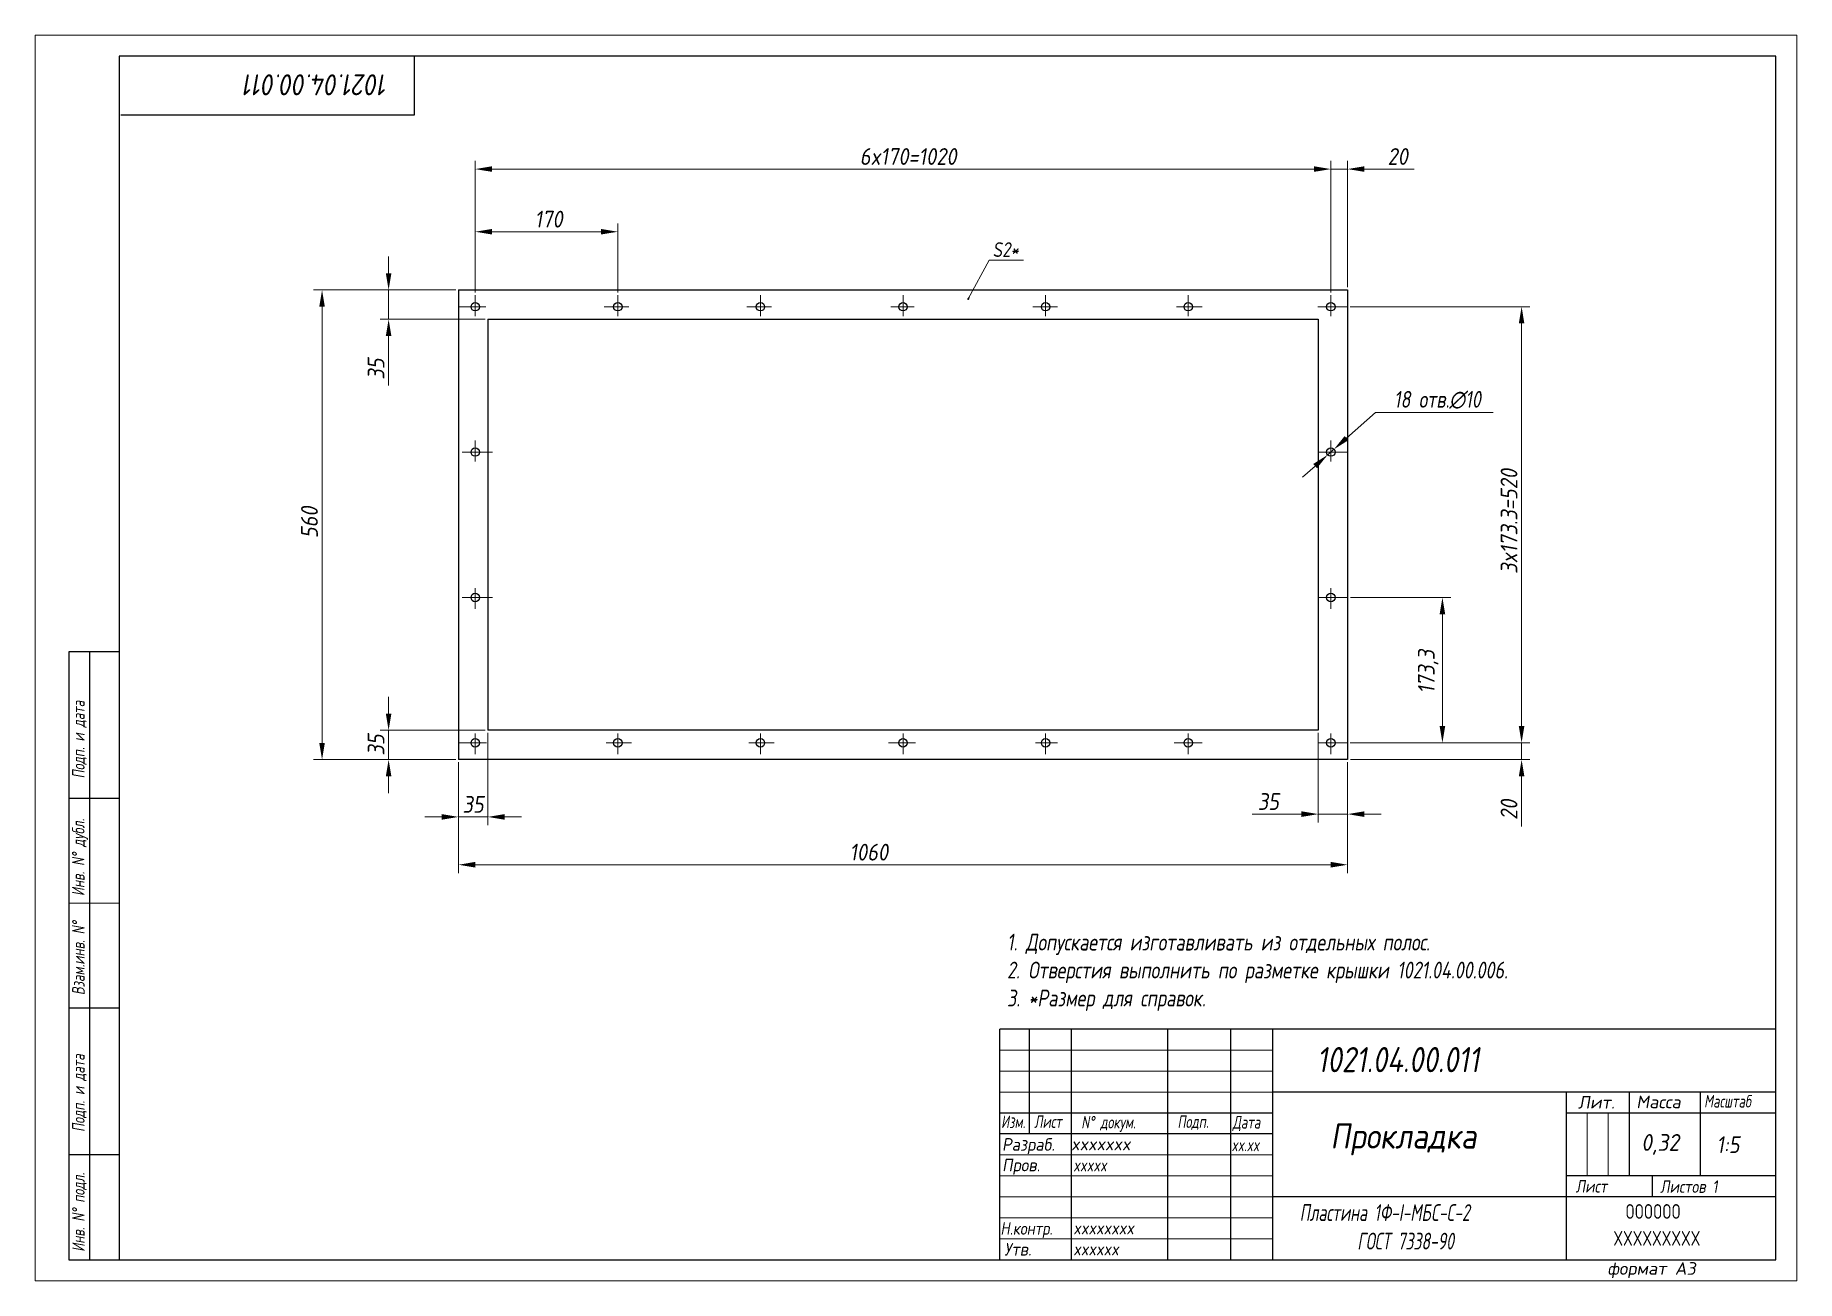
# Model space of a CAD drawing. Header units: millimetres. Extents: x 2795 to 3215, y 86 to 383.
import ezdxf

# ---------------------------------------------------------------- set-up
doc = ezdxf.new("R2010")
doc.units = ezdxf.units.MM
doc.linetypes.add('CENTER', pattern=[50.8, 31.75, -6.35, 6.35, -6.35])
for name, color, linetype, lineweight in [('Ax', 1, 'CENTER', 18), ('Dim', 3, 'Continuous', 40), ('Slim', 8, 'Continuous', 18), ('Text', 2, 'Continuous', 40), ('Wide', 31, 'Continuous', 60)]:
    doc.layers.add(name, color=color, linetype=linetype, lineweight=lineweight)
doc.styles.add('курсив', font='romans.shx', dxfattribs={"oblique": 10})
doc.styles.add('курсив 0_75', font='romans.shx', dxfattribs={"width": 0.75, "oblique": 10})
doc.styles.add('курсив 0_85', font='romans.shx', dxfattribs={"width": 0.85, "oblique": 10})
doc.dimstyles.new('L.Dot', dxfattribs={"dimtxt": 4, "dimasz": 0.5, "dimexe": 2, "dimexo": 0.625, "dimgap": 1, "dimtad": 1, "dimtoh": 1, "dimlfac": 5, "dimtxsty": 'курсив 0_85', "dimcen": 0, "dimadec": 1, "dimazin": 0, "dimtp": 0.0165, "dimtm": 0.0075, "dimtfac": 1, "dimtmove": 0, "dimatfit": 3, "dimldrblk": 'DOT', "dimfxl": 1, "dimlwd": 18, "dimlwe": 18, "dimarcsym": 0})
doc.dimstyles.new('к1_1св', dxfattribs={"dimtxt": 4, "dimasz": 4, "dimexe": 2, "dimexo": 0.625, "dimgap": 1, "dimtad": 1, "dimtoh": 1, "dimtxsty": 'курсив 0_75', "dimcen": 0, "dimadec": 0, "dimazin": 0, "dimtfac": 1, "dimtmove": 0, "dimatfit": 3, "dimldrblk": 'DOTSMALL', "dimfxl": 1, "dimlwd": 18, "dimlwe": 18, "dimarcsym": 0})
doc.dimstyles.new('к1_5', dxfattribs={"dimtxt": 4, "dimasz": 4, "dimexe": 2, "dimexo": 0.625, "dimgap": 1, "dimtad": 1, "dimlfac": 5, "dimtxsty": 'курсив 0_85', "dimcen": 0, "dimadec": 1, "dimazin": 0, "dimtp": 0.0165, "dimtm": 0.0075, "dimtfac": 1, "dimtmove": 0, "dimatfit": 3, "dimldrblk": 'DOTSMALL', "dimfxl": 1, "dimlwd": 18, "dimlwe": 18, "dimarcsym": 0})

# ---------------------------------------------------------------- blocks, each defined once
blk = doc.blocks.new('*D228')
at = {"layer": 'Defpoints', "color": 0, "transparency": 16777216}
for p in [(3107.92, 248.82), (3130.43, 248.82), (3107.82, 214.15)]:
    blk.add_point(p, dxfattribs=at)
at = {"layer": 'Dim', "color": 0, "lineweight": 18, "transparency": 16777216}
for p, q in [((3108.55, 248.82), (3132.43, 248.82)), ((3130.43, 218.15), (3130.43, 244.82)), ((3108.45, 214.15), (3132.43, 214.15))]:
    blk.add_line(p, q, dxfattribs=at)
at = {"layer": 'Dim', "color": 0, "transparency": 16777216}
for points in [[(3129.76, 244.82), (3131.09, 244.82), (3130.43, 248.82)], [(3129.76, 218.15), (3131.09, 218.15), (3130.43, 214.15)]]:
    blk.add_solid(points, dxfattribs=at)
at = {"layer": 'Dim', "color": 0, "transparency": 16777216, "insert": (3127.05, 231.12), "char_height": 4, "attachment_point": 5, "rotation": 90, "style": 'курсив 0_85'}
blk.add_mtext('173,3', dxfattribs=at)
blk = doc.blocks.new('_DotSmall')
at = {"color": 0, "linetype": 'ByBlock', "const_width": 0.5}
blk.add_lwpolyline([(-122670.93, 17467.94, 1), (-122670.8, 17467.94, 1)], format="xyb", close=True, dxfattribs=at)
blk = doc.blocks.new('*D229')
at = {"layer": 'Defpoints', "color": 0, "transparency": 16777216}
for p in [(3107.82, 318.15), (3149.31, 318.15), (3107.82, 214.15)]:
    blk.add_point(p, dxfattribs=at)
at = {"layer": 'Dim', "color": 0, "lineweight": 18, "transparency": 16777216}
for p, q in [((3108.45, 318.15), (3151.31, 318.15)), ((3149.31, 218.15), (3149.31, 314.15)), ((3108.45, 214.15), (3151.31, 214.15))]:
    blk.add_line(p, q, dxfattribs=at)
at = {"layer": 'Dim', "color": 0, "transparency": 16777216}
for points in [[(3148.64, 314.15), (3149.97, 314.15), (3149.31, 318.15)], [(3148.64, 218.15), (3149.97, 218.15), (3149.31, 214.15)]]:
    blk.add_solid(points, dxfattribs=at)
at = {"layer": 'Dim', "color": 0, "transparency": 16777216, "insert": (3146.31, 266.95), "char_height": 4, "attachment_point": 5, "rotation": 90, "style": 'курсив 0_85'}
blk.add_mtext('3x173.3=520', dxfattribs=at)
blk = doc.blocks.new('*D230')
at = {"layer": 'Defpoints', "color": 0, "transparency": 16777216}
for p in [(2933.82, 336.03), (2899.82, 320.89), (2933.82, 320.89)]:
    blk.add_point(p, dxfattribs=at)
at = {"layer": 'Dim', "color": 0, "lineweight": 18, "transparency": 16777216}
for p, q in [((2899.82, 321.51), (2899.82, 338.03)), ((2903.82, 336.03), (2929.82, 336.03)), ((2933.82, 321.51), (2933.82, 338.03))]:
    blk.add_line(p, q, dxfattribs=at)
at = {"layer": 'Dim', "color": 0, "transparency": 16777216}
for points in [[(2903.82, 336.7), (2903.82, 335.37), (2899.82, 336.03)], [(2929.82, 336.7), (2929.82, 335.37), (2933.82, 336.03)]]:
    blk.add_solid(points, dxfattribs=at)
at = {"layer": 'Dim', "color": 0, "transparency": 16777216, "insert": (2917.33, 339.03), "char_height": 4, "attachment_point": 5, "style": 'курсив 0_85'}
blk.add_mtext('170', dxfattribs=at)
blk = doc.blocks.new('*D231')
at = {"layer": 'Defpoints', "color": 0, "transparency": 16777216}
for p in [(3103.82, 350.97), (2899.82, 320.89), (3103.82, 320.89)]:
    blk.add_point(p, dxfattribs=at)
at = {"layer": 'Dim', "color": 0, "lineweight": 18, "transparency": 16777216}
for p, q in [((2899.82, 321.51), (2899.82, 352.97)), ((3103.82, 321.51), (3103.82, 352.97)), ((2903.82, 350.97), (3099.82, 350.97))]:
    blk.add_line(p, q, dxfattribs=at)
at = {"layer": 'Dim', "color": 0, "transparency": 16777216}
for points in [[(2903.82, 351.64), (2903.82, 350.31), (2899.82, 350.97)], [(3099.82, 351.64), (3099.82, 350.31), (3103.82, 350.97)]]:
    blk.add_solid(points, dxfattribs=at)
at = {"layer": 'Dim', "color": 0, "transparency": 16777216, "insert": (3003.05, 353.97), "char_height": 4, "attachment_point": 5, "style": 'курсив 0_85'}
blk.add_mtext('6x170=1020', dxfattribs=at)
blk = doc.blocks.new('*D46')
at = {"layer": 'Defpoints', "color": 0, "transparency": 16777216}
for p in [(3103.07, 282.82), (3104.57, 284.15)]:
    blk.add_point(p, dxfattribs=at)
at = {"layer": 'Dim', "color": 0, "lineweight": 18, "transparency": 16777216}
for p, q in [((3114.45, 292.94), (3107.56, 286.81)), ((3142.52, 292.94), (3114.45, 292.94)), ((3103.07, 282.82), (3104.57, 284.15)), ((3100.08, 280.16), (3097.1, 277.5))]:
    blk.add_line(p, q, dxfattribs=at)
at = {"layer": 'Dim', "color": 0, "transparency": 16777216}
for points in [[(3107.11, 287.31), (3108, 286.31), (3104.57, 284.15)], [(3099.64, 280.66), (3100.53, 279.66), (3103.07, 282.82)]]:
    blk.add_solid(points, dxfattribs=at)
at = {"layer": 'Dim', "color": 0, "transparency": 16777216, "insert": (3129.23, 295.94), "char_height": 4, "attachment_point": 5, "style": 'курсив 0_75'}
blk.add_mtext('18 отв.∅10', dxfattribs=at)
blk = doc.blocks.new('*D232')
at = {"layer": 'Defpoints', "color": 0, "transparency": 16777216}
for p in [(3107.92, 214.15), (3107.92, 210.15), (3149.31, 210.15)]:
    blk.add_point(p, dxfattribs=at)
at = {"layer": 'Dim', "color": 0, "lineweight": 18, "transparency": 16777216}
for p, q in [((3149.31, 218.15), (3149.31, 222.15)), ((3108.55, 214.15), (3151.31, 214.15)), ((3108.55, 210.15), (3151.31, 210.15)), ((3149.31, 214.15), (3149.31, 210.15)), ((3149.31, 206.15), (3149.31, 194.24))]:
    blk.add_line(p, q, dxfattribs=at)
at = {"layer": 'Dim', "color": 0, "transparency": 16777216}
for points in [[(3148.64, 218.15), (3149.97, 218.15), (3149.31, 214.15)], [(3148.64, 206.15), (3149.97, 206.15), (3149.31, 210.15)]]:
    blk.add_solid(points, dxfattribs=at)
at = {"layer": 'Dim', "color": 0, "transparency": 16777216, "insert": (3146.31, 198.2), "char_height": 4, "attachment_point": 5, "rotation": 90, "style": 'курсив 0_85'}
blk.add_mtext('20', dxfattribs=at)
blk = doc.blocks.new('*D47')
at = {"layer": 'Defpoints', "color": 0, "transparency": 16777216}
for p in [(3107.82, 350.97), (3103.82, 320.89), (3107.82, 322.15)]:
    blk.add_point(p, dxfattribs=at)
at = {"layer": 'Dim', "color": 0, "lineweight": 18, "transparency": 16777216}
for p, q in [((3103.82, 321.51), (3103.82, 352.97)), ((3107.82, 322.78), (3107.82, 352.97)), ((3099.82, 350.97), (3095.82, 350.97)), ((3103.82, 350.97), (3107.82, 350.97)), ((3111.82, 350.97), (3123.73, 350.97))]:
    blk.add_line(p, q, dxfattribs=at)
at = {"layer": 'Dim', "color": 0, "transparency": 16777216}
for points in [[(3099.82, 351.64), (3099.82, 350.31), (3103.82, 350.97)], [(3111.82, 351.64), (3111.82, 350.31), (3107.82, 350.97)]]:
    blk.add_solid(points, dxfattribs=at)
at = {"layer": 'Dim', "color": 0, "transparency": 16777216, "insert": (3119.78, 353.97), "char_height": 4, "attachment_point": 5, "style": 'курсив 0_85'}
blk.add_mtext('20', dxfattribs=at)
blk = doc.blocks.new('*D233')
at = {"layer": 'Defpoints', "color": 0, "transparency": 16777216}
for p in [(2895.82, 322.15), (2863.3, 210.15), (2895.82, 210.15)]:
    blk.add_point(p, dxfattribs=at)
at = {"layer": 'Dim', "color": 0, "lineweight": 18, "transparency": 16777216}
for p, q in [((2895.2, 322.15), (2861.3, 322.15)), ((2863.3, 318.15), (2863.3, 214.15)), ((2895.2, 210.15), (2861.3, 210.15))]:
    blk.add_line(p, q, dxfattribs=at)
at = {"layer": 'Dim', "color": 0, "transparency": 16777216}
for points in [[(2862.64, 318.15), (2863.97, 318.15), (2863.3, 322.15)], [(2862.64, 214.15), (2863.97, 214.15), (2863.3, 210.15)]]:
    blk.add_solid(points, dxfattribs=at)
at = {"layer": 'Dim', "color": 0, "transparency": 16777216, "insert": (2860.3, 266.72), "char_height": 4, "attachment_point": 5, "rotation": 90, "style": 'курсив 0_85'}
blk.add_mtext('560', dxfattribs=at)
blk = doc.blocks.new('*D234')
at = {"layer": 'Defpoints', "color": 0, "transparency": 16777216}
for p in [(2895.82, 210.15), (3107.82, 210.15), (3107.82, 185.09)]:
    blk.add_point(p, dxfattribs=at)
at = {"layer": 'Dim', "color": 0, "lineweight": 18, "transparency": 16777216}
for p, q in [((2895.82, 209.53), (2895.82, 183.09)), ((3107.82, 209.53), (3107.82, 183.09)), ((2899.82, 185.09), (3103.82, 185.09))]:
    blk.add_line(p, q, dxfattribs=at)
at = {"layer": 'Dim', "color": 0, "transparency": 16777216}
for points in [[(2899.82, 185.76), (2899.82, 184.42), (2895.82, 185.09)], [(3103.82, 185.76), (3103.82, 184.42), (3107.82, 185.09)]]:
    blk.add_solid(points, dxfattribs=at)
at = {"layer": 'Dim', "color": 0, "transparency": 16777216, "insert": (2993.67, 188.09), "char_height": 4, "attachment_point": 5, "style": 'курсив 0_85'}
blk.add_mtext('1060', dxfattribs=at)
blk = doc.blocks.new('_Dot')
at = {"color": 0, "linetype": 'ByBlock', "lineweight": -2}
blk.add_line((-0.5, 0), (-1, 0), dxfattribs=at)
at = {"color": 0, "linetype": 'ByBlock', "const_width": 0.5}
blk.add_lwpolyline([(-0.25, 0, 1), (0.25, 0, 1)], format="xyb", close=True, dxfattribs=at)
blk = doc.blocks.new('*D235')
at = {"layer": 'Defpoints', "color": 0, "transparency": 16777216}
for p in [(2902.82, 217.15), (2879.17, 210.15), (2895.82, 210.15)]:
    blk.add_point(p, dxfattribs=at)
at = {"layer": 'Dim', "color": 0, "lineweight": 18, "transparency": 16777216}
for p, q in [((2879.17, 221.15), (2879.17, 225.15)), ((2902.2, 217.15), (2877.17, 217.15)), ((2879.17, 217.15), (2879.17, 210.15)), ((2895.2, 210.15), (2877.17, 210.15)), ((2879.17, 206.15), (2879.17, 202.15))]:
    blk.add_line(p, q, dxfattribs=at)
at = {"layer": 'Dim', "color": 0, "transparency": 16777216}
for points in [[(2878.5, 221.15), (2879.84, 221.15), (2879.17, 217.15)], [(2878.5, 206.15), (2879.84, 206.15), (2879.17, 210.15)]]:
    blk.add_solid(points, dxfattribs=at)
at = {"layer": 'Dim', "color": 0, "transparency": 16777216, "insert": (2876.17, 213.65), "char_height": 4, "attachment_point": 5, "rotation": 90, "style": 'курсив 0_85'}
blk.add_mtext('35', dxfattribs=at)
blk = doc.blocks.new('*D236')
at = {"layer": 'Defpoints', "color": 0, "transparency": 16777216}
for p in [(2902.82, 217.15), (2895.82, 210.15), (2895.82, 196.49)]:
    blk.add_point(p, dxfattribs=at)
at = {"layer": 'Dim', "color": 0, "lineweight": 18, "transparency": 16777216}
for p, q in [((2902.82, 216.53), (2902.82, 194.49)), ((2895.82, 209.53), (2895.82, 194.49)), ((2891.82, 196.49), (2887.82, 196.49)), ((2902.82, 196.49), (2895.82, 196.49)), ((2906.82, 196.49), (2910.82, 196.49))]:
    blk.add_line(p, q, dxfattribs=at)
at = {"layer": 'Dim', "color": 0, "transparency": 16777216}
for points in [[(2891.82, 197.16), (2891.82, 195.83), (2895.82, 196.49)], [(2906.82, 197.16), (2906.82, 195.83), (2902.82, 196.49)]]:
    blk.add_solid(points, dxfattribs=at)
at = {"layer": 'Dim', "color": 0, "transparency": 16777216, "insert": (2899.32, 199.49), "char_height": 4, "attachment_point": 5, "style": 'курсив 0_85'}
blk.add_mtext('35', dxfattribs=at)
blk = doc.blocks.new('*D237')
at = {"layer": 'Defpoints', "color": 0, "transparency": 16777216}
for p in [(3100.82, 217.15), (3107.82, 210.15), (3107.82, 197.16)]:
    blk.add_point(p, dxfattribs=at)
at = {"layer": 'Dim', "color": 0, "lineweight": 18, "transparency": 16777216}
for p, q in [((3100.82, 216.53), (3100.82, 195.16)), ((3107.82, 209.53), (3107.82, 195.16)), ((3096.82, 197.16), (3085.07, 197.16)), ((3107.82, 197.16), (3100.82, 197.16)), ((3111.82, 197.16), (3115.82, 197.16))]:
    blk.add_line(p, q, dxfattribs=at)
at = {"layer": 'Dim', "color": 0, "transparency": 16777216}
for points in [[(3096.82, 197.83), (3096.82, 196.49), (3100.82, 197.16)], [(3111.82, 197.83), (3111.82, 196.49), (3107.82, 197.16)]]:
    blk.add_solid(points, dxfattribs=at)
at = {"layer": 'Dim', "color": 0, "transparency": 16777216, "insert": (3088.94, 200.16), "char_height": 4, "attachment_point": 5, "style": 'курсив 0_85'}
blk.add_mtext('35', dxfattribs=at)
blk = doc.blocks.new('*D238')
at = {"layer": 'Defpoints', "color": 0, "transparency": 16777216}
for p in [(2895.82, 322.15), (2879.17, 315.15), (2902.82, 315.15)]:
    blk.add_point(p, dxfattribs=at)
at = {"layer": 'Dim', "color": 0, "lineweight": 18, "transparency": 16777216}
for p, q in [((2879.17, 326.15), (2879.17, 330.15)), ((2895.2, 322.15), (2877.17, 322.15)), ((2879.17, 322.15), (2879.17, 315.15)), ((2902.2, 315.15), (2877.17, 315.15)), ((2879.17, 311.15), (2879.17, 299.4))]:
    blk.add_line(p, q, dxfattribs=at)
at = {"layer": 'Dim', "color": 0, "transparency": 16777216}
for points in [[(2878.5, 326.15), (2879.84, 326.15), (2879.17, 322.15)], [(2878.5, 311.15), (2879.84, 311.15), (2879.17, 315.15)]]:
    blk.add_solid(points, dxfattribs=at)
at = {"layer": 'Dim', "color": 0, "transparency": 16777216, "insert": (2876.17, 303.28), "char_height": 4, "attachment_point": 5, "rotation": 90, "style": 'курсив 0_85'}
blk.add_mtext('35', dxfattribs=at)

msp = doc.modelspace()

# ---------------------------------------------------------------- linework, layer by layer
for p, q in [((2885.3291, 363.8935), (2885.3291, 377.8935)), ((2815.3291, 363.8935), (2885.3291, 363.8935)), ((2895.8202, 322.1526), (3107.8202, 322.1526)), ((2895.8202, 322.1526), (2895.8202, 210.1526)), ((3107.8202, 322.1526), (3107.8202, 210.1526)), ((2902.8202, 315.1526), (3100.8202, 315.1526)), ((2902.8202, 315.1526), (2902.8202, 217.1526)), ((3100.8202, 315.1526), (3100.8202, 217.1526)), ((2814.9164, 235.8874), (2802.9164, 235.8874)), ((2802.9164, 235.8874), (2802.9164, 90.8874)), ((2807.9169, 90.9577), (2807.9169, 235.8874)), ((3100.8202, 217.1526), (2902.8202, 217.1526)), ((3107.8202, 210.1526), (2895.8202, 210.1526)), ((2814.8471, 200.8877), (2802.9164, 200.8863)), ((2814.8299, 175.8877), (2802.9164, 175.8881)), ((2814.9164, 150.8878), (2802.9164, 150.8899)), ((3024.9164, 90.8874), (3024.9164, 145.8874)), ((3209.9164, 145.8874), (3024.9164, 145.8874)), ((3031.9164, 145.8874), (3031.9164, 120.8874)), ((3041.9164, 145.8874), (3041.9164, 90.8874)), ((3064.9164, 145.8874), (3064.9164, 90.8874)), ((3079.9164, 145.8874), (3079.9164, 90.8874)), ((3089.9164, 145.8874), (3089.9164, 90.8874)), ((3159.9164, 130.8874), (3089.9164, 130.8874)), ((3159.9164, 130.8874), (3159.9164, 90.8874)), ((3209.9164, 130.8874), (3159.9164, 130.8874)), ((3174.9164, 130.8874), (3174.9164, 110.8874)), ((3191.9164, 130.8874), (3191.9164, 110.8874)), ((3089.9164, 125.8874), (3024.9164, 125.8874)), ((3209.9164, 125.8874), (3159.9164, 125.8874)), ((3089.9164, 120.8874), (3024.9164, 120.8874)), ((2814.9164, 115.887), (2802.9164, 115.887)), ((3209.9164, 110.8874), (3159.9164, 110.8874)), ((3180.4209, 110.8874), (3180.4209, 105.8874)), ((3159.9164, 105.8874), (3089.9164, 105.8874)), ((3209.9164, 105.8874), (3159.9164, 105.8874)), ((2802.9164, 90.8874), (2814.9164, 90.8874))]:
    msp.add_line(p, q)
msp.add_lwpolyline([(2814.9164, 90.8874), (3209.9164, 90.8874), (3209.9164, 377.8874), (2814.9164, 377.8874)], close=True)
for centre in [(2899.8202, 318.1526), (2933.8202, 318.1526), (2967.8202, 318.1526), (3001.8202, 318.1526), (3035.8202, 318.1526), (3069.8202, 318.1526), (3103.8202, 318.1526), (2899.8202, 283.486), (3103.8202, 283.486), (2899.8202, 248.8193), (3103.8202, 248.8193), (2899.8202, 214.1526), (2933.8202, 214.1526), (2967.8202, 214.1526), (3001.8202, 214.1526), (3035.8202, 214.1526), (3069.8202, 214.1526), (3103.8202, 214.1526)]:
    msp.add_circle(centre, 1)
at = {"layer": 'Ax'}
for p, q in [((2899.8202, 320.8851), (2899.8202, 315.8945)), ((2933.8202, 320.8851), (2933.8202, 315.8945)), ((2967.8202, 320.8851), (2967.8202, 315.8945)), ((3001.8202, 320.8851), (3001.8202, 315.8945)), ((3035.8202, 320.8851), (3035.8202, 315.8945)), ((3069.8202, 320.8851), (3069.8202, 315.8945)), ((3103.8202, 320.8851), (3103.8202, 315.8945)), ((2896.0202, 318.1526), (2902.3838, 318.1526)), ((2930.5692, 318.1526), (2936.4496, 318.1526)), ((2964.5692, 318.1526), (2970.4496, 318.1526)), ((2998.9392, 318.1526), (3004.5146, 318.1526)), ((3032.7346, 318.1526), (3038.6733, 318.1526)), ((3067.0071, 318.1526), (3073.1517, 318.1526)), ((3100.689, 318.1526), (3107.8202, 318.1526)), ((2899.8202, 286.2184), (2899.8202, 281.2278)), ((3103.8202, 286.2184), (3103.8202, 281.2278)), ((2896.6896, 283.486), (2903.9202, 283.486)), ((3100.6896, 283.486), (3107.9202, 283.486)), ((2896.6896, 248.8193), (2903.9202, 248.8193)), ((2899.8202, 246.0868), (2899.8202, 251.0774)), ((3100.6896, 248.8193), (3107.9202, 248.8193)), ((3103.8202, 246.0868), (3103.8202, 251.0774)), ((2899.8202, 211.4201), (2899.8202, 216.4107)), ((2933.8202, 211.4201), (2933.8202, 216.4107)), ((2967.8202, 211.4201), (2967.8202, 216.4107)), ((3001.8202, 211.4201), (3001.8202, 216.4107)), ((3035.8202, 211.4201), (3035.8202, 216.4107)), ((3069.8202, 211.4201), (3069.8202, 216.4107)), ((3103.8202, 211.4201), (3103.8202, 216.4107)), ((2896.0202, 214.1526), (2902.4833, 214.1526)), ((2931.0406, 214.1526), (2937.0739, 214.1526)), ((2965.0406, 214.1526), (2971.0739, 214.1526)), ((2998.324, 214.1526), (3004.7612, 214.1526)), ((3033.4008, 214.1526), (3038.6791, 214.1526)), ((3066.4915, 214.1526), (3073.1527, 214.1526)), ((3100.6896, 214.1526), (3107.9202, 214.1526))]:
    msp.add_line(p, q, dxfattribs=at)
at = {"layer": 'Slim'}
for p, q in [((3089.9164, 140.8874), (3024.9164, 140.8874)), ((3089.9164, 135.8874), (3024.9164, 135.8874)), ((3089.9164, 130.8874), (3024.9164, 130.8874)), ((3164.9164, 125.8874), (3164.9164, 110.8874)), ((3169.9164, 125.8874), (3169.9164, 110.8874)), ((3089.9164, 115.8874), (3024.9164, 115.8874)), ((3089.9164, 110.8874), (3024.9164, 110.8874)), ((3089.9164, 105.8874), (3024.9164, 105.8874)), ((3089.9164, 100.8874), (3024.9164, 100.8874)), ((3089.9164, 95.8874), (3024.9164, 95.8874))]:
    msp.add_line(p, q, dxfattribs=at)
msp.add_lwpolyline([(2794.9164, 85.8874), (3214.9164, 85.8874), (3214.9164, 382.8874), (2794.9164, 382.8874)], close=True, dxfattribs=at)

# ---------------------------------------------------------------- texts
at = {"layer": 'Text', "oblique": 10}
for s, height, rotation, style, width, p in [('1021.04.00.011', 5, 180, 'курсив', 0.85, (2879.0809, 373.5703)), ('Подп. и дата', 3, 90, 'курсив 0_75', 0.7, (2806.7063, 205.6706)), ('Инв. N%%D дубл.', 3, 90, 'курсив 0_75', 0.7, (2806.6726, 177.6345)), ('Взам.инв. N%%D', 3, 90, 'курсив 0_75', 0.7, (2806.7063, 154.0087)), ('Подп. и дата', 3, 90, 'курсив 0_75', 0.7, (2806.7063, 121.3834)), ('Инв. N%%D подл.', 3, 90, 'курсив 0_75', 0.7, (2806.7063, 92.8107))]:
    msp.add_text(s, height=height, rotation=rotation, dxfattribs=dict(at, style=style, width=width)).set_placement(p)
for s, height, style, width, p in [('S2*', 3.5, 'курсив', 0.8, (3023.152, 330.0143)), ('1021.04.00.011', 6, 'курсив', 0.8, (3100.4972, 135.6185)), ('Масштаб', 3, 'курсив', 0.7, (3192.813, 127.2004)), ('Изм.', 3, 'курсив', 0.7, (3025.195, 122.2826)), ('Лист', 3, 'курсив', 0.7, (3033.0957, 122.3309)), ('N%%D докум.', 3, 'курсив', 0.7, (3044.3243, 122.2102)), ('Подп.', 3, 'курсив', 0.7, (3067.2645, 122.3309)), ('Дата', 3, 'курсив', 0.7, (3080.4091, 122.1925)), ('Прокладка', 6, 'курсив 0_85', 0.85, (3103.7054, 117.4076)), ('Разраб.', 3, 'курсив', 0.9, (3025.43, 116.8929)), ('0,32', 4, 'курсив', 0.9, (3177.8592, 116.8707)), ('1:5', 4, 'курсив 0_85', 0.85, (3195.7715, 116.3428)), ('Пров.', 3, 'курсив', 0.9, (3025.456, 111.9883)), ('xxxxx', 3, 'курсив', 0.75, (3042.4218, 111.9666)), ('Лист ', 3, 'курсив', 0.8, (3162.179, 106.9185)), ('Листов 1', 3, 'курсив', 0.8, (3182.3252, 106.855)), ('Пластина 1Ф-I-МБC-С-2', 4, 'курсив 0_75', 0.65, (3096.3945, 100.1495)), ('Н.контр.', 3, 'курсив', 0.8, (3025.0466, 96.8694)), ('xxxxxxxx', 3, 'курсив 0_85', 0.85, (3042.4218, 96.9666)), ('ГОСТ 7338-90', 4, 'курсив 0_75', 0.65, (3110.1234, 93.3428)), ('Утв.', 3, 'курсив', 0.9, (3025.9776, 91.8911)), ('xxxxxx', 3, 'курсив 0_85', 0.85, (3042.4218, 91.9666))]:
    msp.add_text(s, height=height, dxfattribs=dict(at, style=style, width=width)).set_placement(p)
at = {"layer": 'Text', "style": 'курсив', "oblique": 10}
for s, p in [('Лит.', (3162.7601, 126.9478)), ('Масса', (3176.6533, 127.033)), ('формат А3', (3169.7738, 87.3221))]:
    msp.add_text(s, height=3, dxfattribs=at).set_placement(p)
at = {"layer": 'Text', "ltscale": 0.8, "style": 'курсив', "oblique": 10}
for s, width, p in [('xxxxxxx', 0.95, (3041.9164, 117.0105)), ('xx.xx', 0.7, (3080.1426, 116.7805))]:
    msp.add_text(s, height=3, dxfattribs=dict(at, width=width)).set_placement(p)
at = {"layer": 'Text', "ltscale": 6, "insert": (3026.6194, 168.6399), "char_height": 4, "width": 177.752582, "attachment_point": 1, "style": 'курсив 0_75'}
msp.add_mtext('1. Допускается изготавливать из отдельных полос.\\P2. Отверстия выполнить по разметке крышки 1021.04.00.006.\\P3. *Размер для справок.', dxfattribs=at)
at = {"layer": 'Wide', "lineweight": 50, "style": 'курсив', "width": 0.7}
for s, p in [('OOOOOO', (3174.0681, 100.6676)), ('XXXXXXXXX', (3171.1947, 94.2578))]:
    msp.add_text(s, height=3.5, dxfattribs=at).set_placement(p)

# ---------------------------------------------------------------- dimensions: what is measured, and where the dimension line sits
at = {"layer": 'Dim'}
dim = msp.add_linear_dim(base=(3103.8202, 350.9717), p1=(2899.8202, 320.8851), p2=(3103.8202, 320.8851), text='6x170=<>', dimstyle='к1_5', dxfattribs=at)
dim.commit()
dim.dimension.update_dxf_attribs({"geometry": '*D231', "text_midpoint": (3003.0474, 350.9717), "dimtype": 160})
for base, p1, p2, picture, middle in [((3107.8202, 350.9717), (3103.8202, 320.8851), (3107.8202, 322.1526), '*D47', (3119.7771, 350.9717)), ((2933.8202, 336.0348), (2899.8202, 320.8851), (2933.8202, 320.8851), '*D230', (2917.3321, 336.0348)), ((2895.8202, 196.4922), (2902.8202, 217.1526), (2895.8202, 210.1526), '*D236', (2899.3202, 196.4922)), ((3107.8202, 197.1589), (3100.8202, 217.1526), (3107.8202, 210.1526), '*D237', (3088.9442, 197.1589)), ((3107.8202, 185.0903), (2895.8202, 210.1526), (3107.8202, 210.1526), '*D234', (2993.6728, 185.0903))]:
    dim = msp.add_linear_dim(base=base, p1=p1, p2=p2, dimstyle='к1_5', dxfattribs=at)
    dim.commit()
    dim.dimension.update_dxf_attribs({"geometry": picture, "text_midpoint": middle, "dimtype": 160})
for base, p1, p2, picture, middle in [((2879.1695, 315.1526), (2895.8202, 322.1526), (2902.8202, 315.1526), '*D238', (2879.1695, 303.2767)), ((2863.3042, 210.1526), (2895.8202, 322.1526), (2895.8202, 210.1526), '*D233', (2863.3042, 266.7167)), ((2879.1695, 210.1526), (2902.8202, 217.1526), (2895.8202, 210.1526), '*D235', (2879.1695, 213.6526)), ((3149.3066, 210.1526), (3107.9202, 214.1526), (3107.9202, 210.1526), '*D232', (3149.3066, 198.1957))]:
    dim = msp.add_linear_dim(base=base, p1=p1, p2=p2, angle=90, dimstyle='к1_5', dxfattribs=at)
    dim.commit()
    dim.dimension.update_dxf_attribs({"geometry": picture, "text_midpoint": middle, "dimtype": 160})
dim = msp.add_linear_dim(base=(3149.3066, 318.1526), p1=(3107.8202, 214.1526), p2=(3107.8202, 318.1526), angle=90, text='3x173.3=<>', dimstyle='к1_5', dxfattribs=at)
dim.commit()
dim.dimension.update_dxf_attribs({"geometry": '*D229', "text_midpoint": (3149.3066, 266.9472), "dimtype": 160})
dim = msp.add_diameter_dim_2p(p1=(3103.0731, 282.8213), p2=(3104.5673, 284.1506), text='18 отв.<>', dimstyle='к1_1св', override={"dimlfac": 5}, dxfattribs=at)
dim.commit()
dim.dimension.update_dxf_attribs({"geometry": '*D46', "text_midpoint": (3129.234, 292.9416), "dimtype": 163})
dim = msp.add_linear_dim(base=(3130.4271, 248.8193), p1=(3107.8202, 214.1526), p2=(3107.9202, 248.8193), angle=90, dimstyle='к1_5', override={"dimdec": 1}, dxfattribs=at)
dim.commit()
dim.dimension.update_dxf_attribs({"geometry": '*D228', "text_midpoint": (3130.4271, 231.1155), "dimtype": 160})

# ---------------------------------------------------------------- leaders
msp.add_leader([(3017.3724, 320.0085), (3022.3644, 329.2588), (3030.5485, 329.2588)], dimstyle='L.Dot', override={"dimgap": 1, "dimtad": 0}, dxfattribs=at)

doc.saveas('drawing.dxf')
